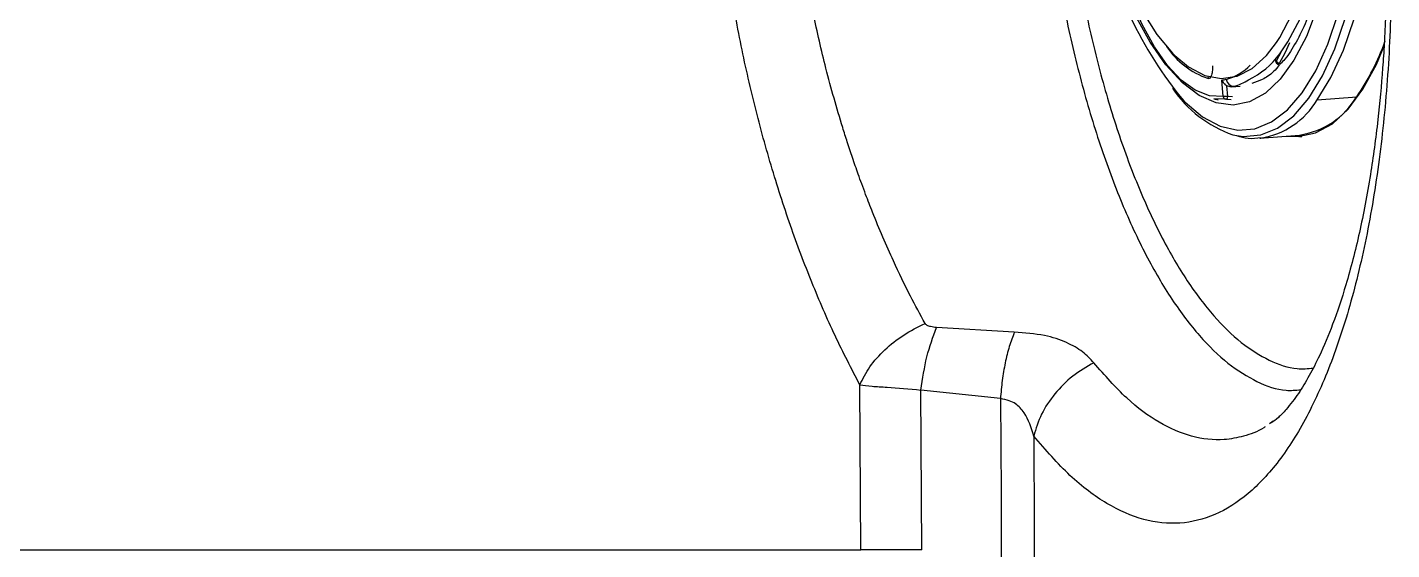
# Model space of a CAD drawing. Extents: x 400 to 501, y 484 to 634.
# Drawn here: x 483.32 to 486.893, y 551.254 to 552.621 of the extents above; entities that cross this region are included whole.
import ezdxf

# ---------------------------------------------------------------- set-up
doc = ezdxf.new("R2010")
doc.units = 0
doc.header["$MEASUREMENT"] = 0
doc.layers.add('DIM', color=3, linetype='Continuous')
doc.layers.add('GEOMETRY', color=3, linetype='Continuous', lineweight=25)

# ---------------------------------------------------------------- blocks, each defined once
blk = doc.blocks.new('2026 GRANDEE')
at = {"layer": 'GEOMETRY', "ltscale": 16}
for p, q in [((36.1633, -44.3042), (36.1641, -44.3074)), ((36.1637, -44.303), (36.1645, -44.306)), ((36.1662, -44.3116), (36.1742, -44.3192)), ((36.1668, -44.3067), (36.1802, -44.2823)), ((36.1775, -44.3159), (36.1743, -44.3128)), ((36.0272, -44.4002), (36.0233, -44.3571)), ((36.0391, -44.3997), (36.0366, -44.3718)), ((36.0485, -44.3744), (36.0719, -44.3726)), ((36.0029, -44.4065), (36.0143, -44.4084)), ((36.0334, -44.4074), (36.0029, -44.4065)), ((36.0477, -44.409), (36.0375, -44.4077)), ((36.0511, -44.4012), (36.0391, -44.3997)), ((35.48, -45.0172), (35.2762, -45.0053)), ((35.0779, -45.5868), (35.0753, -45.1552)), ((35.2379, -45.5868), (35.2354, -45.1686)), ((35.4437, -45.1912), (35.2355, -45.1686)), ((36.1578, -45.2505), (36.1482, -45.2572))]:
    blk.add_line(p, q, dxfattribs=at)
at = {"layer": 'GEOMETRY', "color": 4, "ltscale": 16}
for p, q in [((36.2729, -44.409), (36.3767, -44.4006)), ((36.1229, -44.5094), (36.2266, -44.501)), ((36.1229, -44.5094), (36.1258, -44.5091)), ((36.2269, -44.505), (36.2327, -44.5045))]:
    blk.add_line(p, q, dxfattribs=at)
at = {"layer": 'GEOMETRY', "color": 4, "ltscale": 16, "flags": 128}
for points in [[(35.9239, -44.4115), (35.9277, -44.4153), (35.9732, -44.4533), (36.0192, -44.4777), (36.0651, -44.4881), (36.1101, -44.4844), (36.1537, -44.4667), (36.1952, -44.4351), (36.234, -44.3901), (36.2695, -44.3325), (36.3012, -44.263), (36.3286, -44.1826), (36.3514, -44.0926), (36.3692, -43.9942), (36.3817, -43.8889), (36.3888, -43.7782), (36.3904, -43.6637), (36.3864, -43.5471), (36.377, -43.4302), (36.3621, -43.3145), (36.3421, -43.2018), (36.3173, -43.0937)], [(36.0524, -44.5001), (36.0794, -44.5045), (36.1253, -44.5008), (36.1697, -44.4827), (36.2119, -44.4505), (36.2514, -44.4047), (36.2875, -44.3461), (36.3198, -44.2753), (36.3477, -44.1935), (36.3709, -44.1018), (36.389, -44.0017), (36.4018, -43.8945), (36.409, -43.7818), (36.4106, -43.6652), (36.4066, -43.5466), (36.3969, -43.4275), (36.3818, -43.3097), (36.3615, -43.195), (36.3362, -43.0849)], [(36.2732, -44.1691), (36.2449, -44.2425), (36.2125, -44.3046), (36.1765, -44.3543), (36.1375, -44.3909), (36.0961, -44.4137), (36.053, -44.4225), (36.0088, -44.417), (35.9643, -44.3975), (35.9201, -44.3641), (35.8769, -44.3174), (35.8355, -44.2581), (35.7964, -44.1873)], [(36.2729, -44.409), (36.3093, -44.3499), (36.3418, -44.2787), (36.3699, -44.1964), (36.3932, -44.1041), (36.4115, -44.0033), (36.4243, -43.8954), (36.4316, -43.7819), (36.4332, -43.6646), (36.4292, -43.5451), (36.4275, -43.5183)], [(36.1923, -44.5038), (36.2232, -44.5052), (36.269, -44.4954), (36.3131, -44.4712), (36.3547, -44.4329), (36.3932, -44.3811), (36.4282, -44.3166), (36.449, -44.2676)]]:
    blk.add_lwpolyline(points, dxfattribs=at)
at = {"layer": 'GEOMETRY', "ltscale": 16, "flags": 128}
for points in [[(36.1752, -44.2884), (36.1967, -44.257), (36.2283, -44.1964), (36.2558, -44.1242), (36.2786, -44.0417), (36.2965, -43.9503), (36.3089, -43.8516), (36.3159, -43.7472), (36.3172, -43.639), (36.3127, -43.5287), (36.3027, -43.4183), (36.2873, -43.3097), (36.2666, -43.2047)], [(36.1667, -44.259), (36.1755, -44.2452), (36.2066, -44.1857), (36.2336, -44.1148), (36.2561, -44.0338), (36.2736, -43.9441), (36.2858, -43.8471), (36.2926, -43.7446), (36.2939, -43.6383), (36.2895, -43.53), (36.2797, -43.4216), (36.2645, -43.3149), (36.2442, -43.2117)], [(35.6907, -43.8337), (35.7157, -43.9315), (35.745, -44.0223), (35.7781, -44.1046), (35.8145, -44.1769), (35.8535, -44.238), (35.8944, -44.2869), (35.9007, -44.2931)], [(36.0272, -44.4002), (35.9908, -44.3981), (35.9539, -44.3837), (35.9173, -44.3572), (35.8815, -44.3192), (35.8472, -44.2703), (35.8149, -44.2113), (35.7853, -44.1433), (35.7588, -44.0675)], [(35.9007, -44.2931), (35.9366, -44.3227), (35.9793, -44.3448), (36.0218, -44.3528), (36.0634, -44.3467), (36.1033, -44.3264), (36.1409, -44.2924), (36.1667, -44.259)], [(36.1743, -44.3128), (36.189, -44.286), (36.2015, -44.259)], [(35.9877, -44.3529), (35.9878, -44.3506), (35.9882, -44.3489)]]:
    blk.add_lwpolyline(points, dxfattribs=at)
at = {"layer": 'GEOMETRY', "ltscale": 256}
for centre, radius, start, end in [((36.7467, -43.7322), 1.067, 191.4938, 219.54), ((36.0559, -44.1517), 0.2124, 213.5063, 251.2662), ((36.0025, -44.1634), 0.2132, 295.1289, 324.1076), ((36.1655, -44.307), 0.00143, 135.4497, 241.1833), ((36.1755, -44.3038), 0.00915, 198.6488, 262.906), ((36.0013, -44.2268), 0.1327, 284.7921, 316.8051), ((36.1538, -44.2052), 0.3119, 213.7064, 251.025), ((36.0123, -44.257), 0.1007, 276.2751, 283.1377), ((36.0546, -44.3537), 0.0195, 184.0404, 271.0854), ((36.0313, -44.2716), 0.1043, 279.5009, 283.1261), ((36.0266, -44.2564), 0.1201, 283.6851, 303.6825), ((36.035, -44.3997), 0.00781, 183.4266, 258.5962), ((36.0062, -44.3971), 0.033, 341.3351, 355.5531)]:
    blk.add_arc(centre, radius, start, end, dxfattribs=at)
at = {"layer": 'GEOMETRY', "color": 4, "ltscale": 16}
for centre, radius, start, end in [((35.8428, -44.0346), 0.6473, 325.5681, 340.1217), ((36.0916, -44.3007), 0.2112, 279.3084, 329.1555), ((36.1962, -44.2932), 0.21, 278.3235, 329.2393)]:
    blk.add_arc(centre, radius, start, end, dxfattribs=at)
at = {"layer": 'GEOMETRY', "ltscale": 16}
for points, knots in [([(36.2648, -43.1378), (36.2689, -43.1541), (36.2807, -43.2015), (36.2972, -43.2838), (36.3128, -43.3847), (36.3237, -43.4878), (36.33, -43.5913), (36.3315, -43.6938), (36.3282, -43.7937), (36.3201, -43.8896), (36.3075, -43.9799), (36.2905, -44.0633), (36.2697, -44.1384), (36.2453, -44.2044), (36.2182, -44.2592), (36.1948, -44.2964), (36.1808, -44.311), (36.1767, -44.3152)], [0, 0, 0, 0, 0.037909, 0.110048, 0.182296, 0.254612, 0.326957, 0.39929, 0.471568, 0.54375, 0.615789, 0.687625, 0.759185, 0.830381, 0.901128, 0.971404, 1, 1, 1, 1]), ([(36.445, -43.5807), (36.4518, -43.6618), (36.4654, -43.824), (36.47, -44.0661), (36.4627, -44.3017), (36.4427, -44.5267), (36.4105, -44.7369), (36.3667, -44.9285), (36.312, -45.098), (36.2475, -45.2422), (36.1742, -45.3585), (36.0933, -45.4448), (36.0062, -45.4998), (35.9144, -45.5224), (35.8193, -45.5128), (35.7225, -45.4703), (35.6254, -45.3985), (35.5623, -45.3256), (35.5308, -45.2891)], [0, 0, 0, 0, 0.062536, 0.125084, 0.187656, 0.250257, 0.312888, 0.375546, 0.438216, 0.500871, 0.563488, 0.626048, 0.688538, 0.750949, 0.813279, 0.875546, 0.937775, 1, 1, 1, 1]), ([(36.4329, -43.5852), (36.4384, -43.6465), (36.4491, -43.7659), (36.4551, -43.9323), (36.4557, -44.0718), (36.453, -44.1778), (36.4492, -44.2587), (36.4432, -44.3506), (36.4324, -44.4671), (36.4126, -44.6128), (36.3848, -44.7587), (36.3509, -44.8896), (36.315, -44.9966), (36.2823, -45.074), (36.2516, -45.1339), (36.2282, -45.1721), (36.2078, -45.2005), (36.1896, -45.2227), (36.1711, -45.2421), (36.1594, -45.2504), (36.1536, -45.2546)], [0, 0, 0, 0, 0.07724, 0.15028, 0.209753, 0.255667, 0.288194, 0.316884, 0.379401, 0.449468, 0.52928, 0.60923, 0.678248, 0.742281, 0.789961, 0.842219, 0.870971, 0.90508, 0.952398, 1, 1, 1, 1]), ([(35.5564, -43.8028), (35.5637, -43.8671), (35.5783, -43.9956), (35.612, -44.1828), (35.6538, -44.3616), (35.7037, -44.5288), (35.7607, -44.6817), (35.8239, -44.8177), (35.8922, -44.9343), (35.9644, -45.0296), (36.0393, -45.1022), (36.1155, -45.1494), (36.1796, -45.1721), (36.2171, -45.1691), (36.2297, -45.1681)], [0, 0, 0, 0, 0.086903, 0.173805, 0.260708, 0.34761, 0.434513, 0.521415, 0.608318, 0.695221, 0.782123, 0.869026, 0.955928, 1, 1, 1, 1]), ([(35.609, -43.7961), (35.616, -43.858), (35.63, -43.9819), (35.6625, -44.1621), (35.7027, -44.3344), (35.7508, -44.4955), (35.8058, -44.6429), (35.8667, -44.7738), (35.9325, -44.8862), (36.002, -44.978), (36.0742, -45.0479), (36.1476, -45.0935), (36.2109, -45.1156), (36.2487, -45.1125), (36.2625, -45.1113)], [0, 0, 0, 0, 0.086395, 0.172791, 0.259186, 0.345582, 0.431977, 0.518372, 0.604768, 0.691163, 0.777558, 0.863954, 0.950349, 1, 1, 1, 1]), ([(35.2462, -44.9942), (35.2334, -44.9707), (35.2051, -44.9187), (35.1587, -44.8226), (35.1199, -44.7323), (35.0931, -44.6632), (35.0806, -44.6297), (35.069, -44.5976), (35.0563, -44.5611), (35.0428, -44.5204), (35.0185, -44.4439), (34.9871, -44.3328), (34.9518, -44.1795), (34.9236, -44.0262), (34.9106, -43.9201), (34.9043, -43.8682)], [0, 0, 0, 0, 0.080291, 0.177464, 0.302711, 0.346704, 0.372269, 0.395561, 0.434655, 0.470744, 0.503824, 0.635209, 0.752571, 0.87883, 1, 1, 1, 1]), ([(35.0753, -45.1552), (35.0535, -45.113), (35.0099, -45.0288), (34.9491, -44.8883), (34.8927, -44.7391), (34.8419, -44.5813), (34.7971, -44.4166), (34.7592, -44.2463), (34.7281, -44.0718), (34.714, -43.9532), (34.707, -43.894)], [0, 0, 0, 0, 0.126268, 0.252063, 0.377442, 0.502455, 0.627158, 0.751608, 0.875868, 1, 1, 1, 1]), ([(36.1645, -44.306), (36.1646, -44.3063), (36.1647, -44.3069), (36.1652, -44.3075), (36.1657, -44.3077), (36.1663, -44.3074), (36.1666, -44.3069), (36.1668, -44.3067)], [0, 0, 0, 0, 0.151485, 0.321251, 0.510704, 0.753376, 1, 1, 1, 1]), ([(36.1648, -44.3082), (36.1651, -44.3093), (36.1658, -44.3116), (36.168, -44.3135), (36.171, -44.3143), (36.1732, -44.3133), (36.1743, -44.3128)], [0, 0, 0, 0, 0.230044, 0.476594, 0.714883, 1, 1, 1, 1]), ([(35.9987, -44.3199), (35.9989, -44.325), (35.9992, -44.3351), (35.9964, -44.3464), (35.9923, -44.3527), (35.9892, -44.3528), (35.9877, -44.3529)], [0, 0, 0, 0, 0.280954, 0.55863, 0.778027, 1, 1, 1, 1]), ([(36.1736, -44.3186), (36.1688, -44.3241), (36.154, -44.341), (36.1297, -44.3571), (36.1112, -44.3628), (36.1021, -44.3656)], [0, 0, 0, 0, 0.198009, 0.607046, 1, 1, 1, 1]), ([(36.0233, -44.3571), (36.0247, -44.3598), (36.027, -44.3641), (36.0321, -44.369), (36.0352, -44.3709), (36.0366, -44.3718)], [0, 0, 0, 0, 0.49945, 0.772693, 1, 1, 1, 1]), ([(36.0485, -44.3744), (36.0464, -44.3745), (36.0423, -44.3745), (36.0385, -44.3727), (36.0366, -44.3718)], [0, 0, 0, 0, 0.498747, 1, 1, 1, 1]), ([(36.0391, -44.3997), (36.0376, -44.3997), (36.0349, -44.3997), (36.0315, -44.3999), (36.0288, -44.4), (36.0277, -44.4001), (36.0272, -44.4002)], [0, 0, 0, 0, 0.303946, 0.534904, 0.760819, 1, 1, 1, 1]), ([(36.0375, -44.4077), (36.037, -44.4076), (36.036, -44.4075), (36.0348, -44.4074), (36.0339, -44.4074), (36.0336, -44.4074), (36.0334, -44.4074)], [0, 0, 0, 0, 0.279886, 0.570842, 0.793544, 1, 1, 1, 1]), ([(35.0753, -45.1552), (35.0832, -45.1393), (35.0991, -45.1075), (35.1396, -45.0627), (35.1889, -45.0229), (35.2271, -45.0038), (35.2462, -44.9942)], [0, 0, 0, 0, 0.249999, 0.5, 0.750001, 1, 1, 1, 1]), ([(35.2762, -45.0053), (35.2709, -45.0046), (35.2623, -45.0036), (35.253, -45.0004), (35.2482, -44.9973), (35.2468, -44.9952), (35.2462, -44.9942)], [0, 0, 0, 0, 0.453326, 0.740314, 0.878189, 1, 1, 1, 1]), ([(35.48, -45.0172), (35.4755, -45.0294), (35.4663, -45.0539), (35.4557, -45.0972), (35.4476, -45.1433), (35.445, -45.1752), (35.4437, -45.1912)], [0, 0, 0, 0, 0.25, 0.5, 0.75, 1, 1, 1, 1]), ([(35.6882, -45.0972), (35.679, -45.0875), (35.6603, -45.0675), (35.6167, -45.0426), (35.5569, -45.0227), (35.5071, -45.0191), (35.48, -45.0172)], [0, 0, 0, 0, 0.217149, 0.445131, 0.698683, 1, 1, 1, 1]), ([(35.6882, -45.0972), (35.6692, -45.1082), (35.6314, -45.1302), (35.5848, -45.1775), (35.5485, -45.2313), (35.5367, -45.2698), (35.5308, -45.2891)], [0, 0, 0, 0, 0.249999, 0.5, 0.750001, 1, 1, 1, 1]), ([(36.1368, -45.265), (36.1357, -45.2657), (36.1177, -45.2783), (36.0818, -45.2901), (36.0191, -45.3025), (35.9451, -45.2943), (35.8594, -45.257), (35.7732, -45.1942), (35.7168, -45.1299), (35.6882, -45.0972)], [0, 0, 0, 0, 0.008225, 0.133395, 0.25022, 0.440789, 0.62517, 0.809743, 1, 1, 1, 1]), ([(35.0753, -45.1552), (35.0853, -45.1564), (35.1051, -45.1588), (35.1574, -45.1619), (35.2048, -45.166), (35.2355, -45.1686)], [0, 0, 0, 0, 0.2662256, 0.5243259, 1, 1, 1, 1]), ([(35.5308, -45.2891), (35.5242, -45.2677), (35.5145, -45.2358), (35.4879, -45.2064), (35.4656, -45.1952), (35.4515, -45.1926), (35.4437, -45.1912)], [0, 0, 0, 0, 0.471708, 0.704009, 0.836467, 1, 1, 1, 1]), ([(35.4437, -45.1912), (35.4448, -45.3231), (35.447, -45.5868), (35.4448, -45.8506), (35.4437, -45.9824)], [0, 0, 0, 0, 0.500037, 1, 1, 1, 1]), ([(35.5308, -45.2891), (35.5314, -45.3883), (35.5327, -45.5868), (35.5314, -45.7853), (35.5308, -45.8845)], [0, 0, 0, 0, 0.500027, 1, 1, 1, 1]), ([(27.7715, -45.5868), (27.9653, -45.5868), (28.3498, -45.5868), (28.9259, -45.5868), (29.4963, -45.5868), (30.0226, -45.5868), (30.5027, -45.5868), (30.9356, -45.5868), (31.3578, -45.5868), (31.7673, -45.5868), (32.1409, -45.5868), (32.4791, -45.5868), (32.7838, -45.5868), (33.1242, -45.5868), (33.4916, -45.5868), (33.8734, -45.5868), (34.2228, -45.5868), (34.5395, -45.5868), (34.8271, -45.5868), (34.9941, -45.5868), (35.0779, -45.5868)], [0, 0, 0, 0, 0.071199, 0.141268, 0.209837, 0.276669, 0.328827, 0.37984, 0.429786, 0.478784, 0.526991, 0.566688, 0.606065, 0.645225, 0.70376, 0.762326, 0.821143, 0.880346, 0.93998, 1, 1, 1, 1]), ([(35.2379, -45.5868), (35.2056, -45.5868), (35.1574, -45.5868), (35.1061, -45.5868), (35.0874, -45.5868), (35.0779, -45.5868)], [0, 0, 0, 0, 0.50116, 0.746975, 1, 1, 1, 1])]:
    blk.add_open_spline(points, degree=3, knots=knots, dxfattribs=at)
at = {"layer": 'GEOMETRY', "color": 4, "ltscale": 16}
blk.add_open_spline([(36.0621, -44.5026), (36.0723, -44.5055), (36.0936, -44.5116), (36.1151, -44.509), (36.1264, -44.5077)], degree=3, knots=[0, 0, 0, 0, 0.475844, 1, 1, 1, 1], dxfattribs=at)
at = {"layer": 'GEOMETRY', "ltscale": 16}
blk.add_open_spline([(35.2355, -45.1686), (35.2399, -45.1388), (35.2487, -45.0791), (35.267, -45.0299), (35.2762, -45.0053)], degree=3, dxfattribs=at)

msp = doc.modelspace()

# ---------------------------------------------------------------- block references
at = {"layer": 'DIM'}
msp.add_blockref('2026 GRANDEE', (450.4248, 596.8403), dxfattribs=at)

doc.saveas('drawing.dxf')
